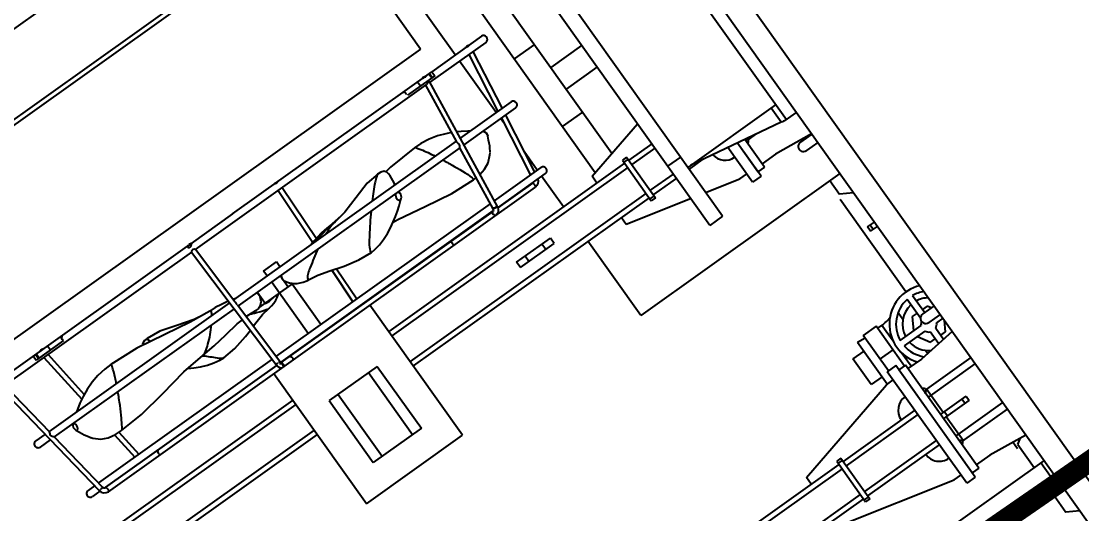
# Model space of a CAD drawing. Header units: feet. Extents: x 2321988 to 2329858, y 6722724 to 6730499.
# Drawn here: x 2326083.204 to 2326087.397, y 6726895.189 to 6726897.134 of the extents above; entities that cross this region are included whole.
import ezdxf

# ---------------------------------------------------------------- set-up
doc = ezdxf.new("R2010")
doc.units = ezdxf.units.FT
doc.header["$MEASUREMENT"] = 0
doc.header["$PDSIZE"] = 5
doc.layers.add('BESS Dimensions', color=3, linetype='Continuous')
doc.layers.add('C-BESS-EQUIPMENT', color=255, linetype='Continuous')
doc.styles.add('TG_DIMS', font='arial.ttf')
doc.dimstyles.new('TG-PROPOSED-ANNO', dxfattribs={"dimtxt": 0.1, "dimasz": 0.1, "dimexe": 0.05, "dimexo": 0.05, "dimgap": 0.02, "dimtad": 0, "dimtih": 1, "dimtoh": 1, "dimdsep": 46, "dimtxsty": 'TG_DIMS', "dimcen": 0, "dimclrd": 256, "dimclre": 256, "dimclrt": 256, "dimaunit": 1, "dimadec": 6, "dimazin": 2, "dimtfac": 1, "dimtofl": 0, "dimtmove": 1, "dimatfit": 3, "dimfxl": 1, "dimtolj": 1, "dimtzin": 0, "dimarcsym": 0})

# ---------------------------------------------------------------- blocks, each defined once
blk = doc.blocks.new('Midpoint Site Plan$0$A$Cc1a3344c')
at = {"linetype": 'Continuous'}
for p, q in [((2359.7, -1210.2), (-1958.5, -1210.2)), ((2367.9, -1240), (-1958.5, -1240)), ((-1625, -1256.5), (-1625, -1240)), ((-1593.5, -1240), (-1598.9, -1289.5)), ((-1593.3, -1240), (-1593.3, -1256.6)), ((-1580.7, -1240), (-1580.7, -1256.6)), ((-1535, -1240), (-1535, -1534.5)), ((-1506.6, -1240), (-1515, -1254.5)), ((-1463.2, -1250.1), (-1463.2, -1240)), ((-1456.8, -1246.2), (-1463.2, -1246.2)), ((-1456.8, -1250.1), (-1463.2, -1250.1)), ((-1456.8, -1250.1), (-1456.8, -1240)), ((-1339.3, -1244.1), (-1344, -1246.8)), ((-1344, -1246.8), (-1344, -1253.8)), ((-1339.3, -1240), (-1339.3, -1256.6)), ((-1326.7, -1240), (-1326.7, -1256.6)), ((-1321, -1240), (-1321, -1249.2)), ((-1306, -1246.8), (-1317.7, -1240)), ((-1306, -1253.8), (-1306, -1246.8)), ((-1301.5, -1240), (-1296.1, -1289.5)), ((-1263.1, -1240), (-1263.1, -1305.5)), ((-1253.6, -1309.5), (-1253.6, -1240)), ((-1196.4, -1309.5), (-1196.4, -1240)), ((-1186.9, -1306.5), (-1186.9, -1240)), ((-1148.5, -1240), (-1153.9, -1289.5)), ((-1145, -1254.5), (-1149.3, -1247.2)), ((-1110.9, -1240), (-1110.9, -1464.5)), ((-1110.9, -1244.5), (-1079.1, -1244.5)), ((-1079.1, -1240), (-1079.1, -1464.5)), ((-1036.6, -1240), (-1045, -1254.5)), ((-1625, -1254.9), (-1958.5, -1254.9)), ((-1647.2, -1254.9), (-1647.2, -1384.9)), ((-1626.2, -1261.7), (-1647.2, -1380.5)), ((-1626.2, -1261.7), (-1647.2, -1261.7)), ((-1535, -1254.5), (-1515, -1254.5)), ((-1372.6, -1257.8), (-1509.2, -1257.8)), ((-1364.4, -1253.8), (-1339.3, -1253.8)), ((-1336.5, -1261.8), (-1364.4, -1261.8)), ((-1344, -1261.8), (-1344, -1268.8)), ((-1316.4, -1253.8), (-1300, -1253.8)), ((-1299.1, -1261.8), (-1316.4, -1261.8)), ((-1306, -1268.8), (-1306, -1261.8)), ((-1140.8, -1257.8), (-1150.4, -1257.8)), ((-1145, -1254.5), (-1110.9, -1254.5)), ((-1079.1, -1254.5), (-1045, -1254.5)), ((-1344, -1268.8), (-1329, -1277.5)), ((-1329, -1297.2), (-1329, -1266.4)), ((-1321, -1266.4), (-1321, -1297.2)), ((-1321, -1277.5), (-1306, -1268.8)), ((-1228.2, -1309.5), (-1228.2, -1271.5)), ((-1228.2, -1271.5), (-1221.8, -1271.5)), ((-1228.2, -1277.5), (-1221.8, -1277.5)), ((-1221.8, -1309.5), (-1221.8, -1271.5)), ((-1598.9, -1289.5), (-1598.9, -1309.5)), ((-1358, -1279.6), (-1348.1, -1279.6)), ((-1297.2, -1279.6), (-1301.9, -1279.6)), ((-1296.1, -1289.5), (-1296.1, -1309.5)), ((-1153.9, -1289.5), (-1153.9, -1309.5)), ((-1631.9, -1306.5), (-1631.9, -1293.9)), ((-1594, -1309.5), (-1634.7, -1309.5)), ((-1634.4, -1308), (-1631.9, -1305.5)), ((-1631.9, -1305.5), (-1633.9, -1305.5)), ((-1594, -1309.5), (-1594, -1319.1)), ((-1359.9, -1311), (-1359.9, -1330)), ((-1301, -1311), (-1359.9, -1311)), ((-1356.8, -1304.6), (-1356.8, -1311)), ((-1356.8, -1304.6), (-1333.5, -1304.6)), ((-1325, -1311), (-1325, -1330)), ((-1296.1, -1304.6), (-1316.5, -1304.6)), ((-1301, -1309.5), (-1301, -1319.1)), ((-1149, -1309.5), (-1301, -1309.5)), ((-1259.1, -1309.5), (-1263.1, -1305.5)), ((-1263.1, -1306.5), (-1263.1, -1305.5)), ((-1228.2, -1305.5), (-1263.1, -1305.5)), ((-1228.2, -1303.5), (-1221.8, -1303.5)), ((-1186.9, -1305.5), (-1221.8, -1305.5)), ((-1190.9, -1309.5), (-1186.9, -1305.5)), ((-1149, -1309.5), (-1149, -1319.1)), ((-1594, -1319.1), (-1636.3, -1319.1)), ((-1587.5, -1319.1), (-1636.3, -1319.1)), ((-1587.5, -1319.1), (-1587.5, -1331.8)), ((-1307.5, -1319.1), (-1307.5, -1331.8)), ((-1142.5, -1319.1), (-1307.5, -1319.1)), ((-1149, -1319.1), (-1301, -1319.1)), ((-1142.5, -1319.1), (-1142.5, -1331.8)), ((-1587.5, -1331.8), (-1638.6, -1331.8)), ((-1599.6, -1341.8), (-1599.6, -1331.8)), ((-1307.5, -1330), (-1359.9, -1330)), ((-1355.8, -1330), (-1357.1, -1340.6)), ((-1295.4, -1340.6), (-1357.1, -1340.6)), ((-1344, -1340.6), (-1344, -1356.5)), ((-1142.5, -1331.8), (-1307.5, -1331.8)), ((-1306, -1340.6), (-1306, -1356.5)), ((-1295.4, -1341.8), (-1295.4, -1331.8)), ((-1250.4, -1331.8), (-1250.4, -1437.7)), ((-1244, -1331.8), (-1244, -1437.7)), ((-1206, -1331.8), (-1206, -1437.7)), ((-1199.6, -1331.8), (-1199.6, -1437.7)), ((-1154.6, -1341.8), (-1154.6, -1331.8)), ((-1610.1, -1384.9), (-1599.6, -1341.8)), ((-1260.4, -1484.9), (-1295.4, -1341.8)), ((-1189.6, -1484.9), (-1154.6, -1341.8)), ((-1644.6, -1365.8), (-1644.6, -1384.9)), ((-1306, -1356.5), (-1344, -1356.5)), ((-1575, -1384.9), (-1958.5, -1384.9)), ((-1662.5, -1384.9), (-1662.5, -1403.9)), ((-1575, -1384.9), (-1575, -1403.9)), ((-1575, -1403.9), (-1958.5, -1403.9)), ((-1840.9, -1403.9), (-1840.9, -1449.5)), ((-1809.1, -1403.9), (-1809.1, -1449.5)), ((-1705.4, -1484.9), (-1725.2, -1403.9)), ((-1695.4, -1403.9), (-1695.4, -1437.7)), ((-1689, -1403.9), (-1689, -1437.7)), ((-1651, -1403.9), (-1651, -1437.7)), ((-1644.6, -1403.9), (-1644.6, -1437.7)), ((-1634.6, -1484.9), (-1614.8, -1403.9)), ((-1700, -1437.7), (-1700, -1444)), ((-1700, -1437.7), (-1640, -1437.7)), ((-1697, -1437.7), (-1697, -1444)), ((-1643, -1437.7), (-1643, -1444)), ((-1640, -1437.7), (-1640, -1444)), ((-1255, -1437.7), (-1195, -1437.7)), ((-1255, -1437.7), (-1255, -1444)), ((-1252, -1437.7), (-1252, -1444)), ((-1198, -1437.7), (-1198, -1444)), ((-1195, -1437.7), (-1195, -1444)), ((-1958.5, -1449.5), (-1714.1, -1449.5)), ((-1875, -1449.5), (-1875, -1479.5)), ((-1775, -1449.5), (-1775, -1479.5)), ((-1700, -1444), (-1640, -1444)), ((-1695.4, -1444), (-1695.4, -1793)), ((-1689, -1444), (-1689, -1793)), ((-1651, -1444), (-1651, -1793)), ((-1644.6, -1444), (-1644.6, -1793)), ((-1255, -1444), (-1195, -1444)), ((-1250.4, -1444), (-1250.4, -1793)), ((-1244, -1444), (-1244, -1793)), ((-1206, -1444), (-1206, -1793)), ((-1199.6, -1444), (-1199.6, -1793)), ((-1706.7, -1479.5), (-1975, -1479.5)), ((-1695.4, -1484.9), (-1705.4, -1484.9)), ((-1644.6, -1484.9), (-1634.6, -1484.9)), ((-1250.4, -1484.9), (-1260.4, -1484.9)), ((-1920, -1495.7), (-1920, -1569.2)), ((-1911, -1495.7), (-1911, -1578.6)), ((-2254.4, -1518.4), (-2254.4, -2924.7)), ((-2165.5, -1518.4), (-2165.5, -2924.7)), ((-1920.5, -1519.1), (-1920.4, -1519.3)), ((-1920.4, -1519.3), (-1920.1, -1519.4)), ((-1911, -1514.7), (-1834.9, -1526)), ((-1834.9, -1512.4), (-1834.9, -1587.9)), ((-1825.9, -1512.4), (-1825.9, -1589)), ((-1911, -1520.7), (-1834.9, -1532)), ((-1825.9, -1527.3), (-1749.8, -1538.6)), ((-1825.9, -1533.4), (-1749.8, -1544.7)), ((-1749.8, -1529), (-1749.8, -1598.2)), ((-1740.8, -1529), (-1740.8, -1599.8)), ((-1920, -1534.5), (-2115, -1534.5)), ((-1834.9, -1534.5), (-1911, -1534.5)), ((-1818, -1534.5), (-1825.9, -1534.5)), ((-1749.8, -1534.5), (-1777.2, -1534.5)), ((-1695.4, -1534.5), (-1740.8, -1534.5)), ((-1535, -1534.5), (-1644.6, -1534.5)), ((-1740.3, -1548.3), (-1740.3, -1599.6)), ((-1734.3, -2179.8), (-1734.3, -1548.3)), ((-2160, -1570.8), (-2160, -3000.9)), ((-1950, -1564.5), (-2143.9, -1564.5)), ((-1950, -1564.5), (-1950, -2959.5)), ((-1920, -1864), (-1920, -1569.2)), ((-1920, -1569.2), (-1914, -1569.2)), ((-1914, -1569.2), (-1914, -1609.6)), ((-1825.8, -1560.6), (-1825.9, -1560.7)), ((-1813.1, -1561.3), (-1817.6, -1559.3)), ((-1674, -1619), (-1674, -1569)), ((-1666, -1569), (-1674, -1569)), ((-1666, -1619), (-1666, -1569)), ((-1920.5, -1582), (-1920.4, -1581.8)), ((-1920.4, -1583.6), (-1920.1, -1583.6)), ((-1920, -1572.7), (-1914, -1572.7)), ((-1920, -1573.4), (-1914, -1573.4)), ((-1912, -1578.6), (-1742, -1599.1)), ((-1911, -1925.1), (-1911, -1583.8)), ((-1666, -1581.5), (-1674, -1581.5)), ((-1920, -1590.4), (-1914, -1590.4)), ((-1911.1, -1584.7), (-1834.1, -1594)), ((-1834.9, -1594), (-1834.9, -1923)), ((-1826, -1595), (-1742.7, -1605.1)), ((-1825.9, -1595), (-1825.9, -1922.7)), ((-1785, -1603.8), (-1785.2, -1599.9)), ((-1749.8, -1604.2), (-1749.8, -1920.6)), ((-1740.8, -1605.9), (-1740.8, -1920.3)), ((-1740.3, -1920.3), (-1740.3, -1606.7)), ((-1666, -1606.5), (-1674, -1606.5)), ((-1666, -1619), (-1674, -1619)), ((-1857.5, -1693.3), (-1857.5, -1693.3)), ((-1815.4, -1689.9), (-1817.2, -1687.7)), ((-1811.4, -1695.1), (-1815.4, -1689.9)), ((-1842.1, -1758.9), (-1840.6, -1773.8)), ((-1786.5, -1772.4), (-1785, -1754.8)), ((-1840.6, -1768.9), (-1840.6, -1768.9)), ((-1840.6, -1773.8), (-1840.6, -1773.8)), ((-1740.8, -1774), (-1740.3, -1774)), ((-1911.1, -1797), (-1837.1, -1799.1)), ((-1793.5, -1800.3), (-1749.8, -1801.5)), ((-1542.1, -1793), (-1734.3, -1793)), ((-1542.1, -1935), (-1542.1, -1793)), ((-1911, -1803), (-1835.7, -1805.1)), ((-1795.3, -1806.2), (-1749.8, -1807.5)), ((-1802.4, -1838.1), (-1801.9, -1833.9)), ((-1669.2, -1828.5), (-1577.8, -1828.5)), ((-1669.2, -1828.5), (-1669.2, -1899.6)), ((-1577.8, -1828.5), (-1577.8, -1899.6)), ((-1809.3, -1903.8), (-1809.3, -1852.7)), ((-1669.2, -1841.5), (-1577.8, -1841.5)), ((-1920, -1864), (-1920, -1925.3)), ((-1842.1, -1873.5), (-1842.1, -1854.5)), ((-1834.9, -1854.5), (-1842.1, -1854.5)), ((-1809.3, -1860.7), (-1825.9, -1860.7)), ((-1749.8, -1854.5), (-1809.3, -1854.5)), ((-1834.9, -1873.5), (-1842.1, -1873.5)), ((-1809.3, -1873.2), (-1825.9, -1873.2)), ((-1749.8, -1873.5), (-1809.3, -1873.5)), ((-1669.2, -1886.6), (-1577.8, -1886.6)), ((-1809.3, -1894.8), (-1825.9, -1894.8)), ((-1669.2, -1899.6), (-1577.8, -1899.6)), ((-1809.6, -1920.8), (-1808.9, -1908.9)), ((-1809.3, -1919.8), (-1809.3, -1915.3)), ((-1920.1, -1925.3), (-1919.8, -1925.3)), ((-1911.1, -1931), (-1742.2, -1926.4)), ((-1911, -1925), (-1832.4, -1922.9)), ((-1834.9, -1919.9), (-1835.7, -1923)), ((-1834.9, -1929), (-1834.9, -2196)), ((-1827.2, -1922.7), (-1742.4, -1920.4)), ((-1825.9, -1928.7), (-1825.9, -2194.7)), ((-1809.5, -1922.3), (-1809.6, -1920.8)), ((-1809.3, -1919.8), (-1809.5, -1919.8)), ((-1749.8, -1926.6), (-1749.8, -2183.4)), ((-1740.8, -1926.3), (-1740.8, -2179.8)), ((-1740.3, -2179.8), (-1740.3, -1926.3)), ((-1920, -1931.3), (-1920, -2209.3)), ((-1919.9, -1931.3), (-1919.4, -1931.3)), ((-1911, -1930.9), (-1911, -2209.1)), ((-1542.1, -1935), (-1734.3, -1935)), ((-1695.4, -1935), (-1695.4, -2553)), ((-1689, -1935), (-1689, -2553)), ((-1651, -1935), (-1651, -2553)), ((-1644.6, -1935), (-1644.6, -2553)), ((-1840.1, -1946.4), (-1840.6, -1954.3)), ((-1840.6, -1954.3), (-1840.6, -1954.3)), ((-1740.8, -1954), (-1740.3, -1954)), ((-1801.9, -1991.9), (-1801.9, -1991.9)), ((-1857.5, -2034.8), (-1857.5, -2034.8)), ((-1855.1, -2043.3), (-1853.9, -2044)), ((-1855.1, -2051.7), (-1857.5, -2088.8)), ((-1914, -2118.5), (-1914, -2158.9)), ((-1785.7, -2134.2), (-1749.8, -2129.9)), ((-1785.2, -2128.1), (-1749.8, -2123.9)), ((-1920.5, -2146), (-1920.4, -2146.3)), ((-1920.4, -2144.5), (-1920, -2144.5)), ((-1920, -2137.7), (-1914, -2137.7)), ((-1911, -2143.4), (-1846.6, -2135.6)), ((-1911, -2149.4), (-1843.7, -2141.3)), ((-1920, -2154.7), (-1914, -2154.7)), ((-1920, -2155.4), (-1914, -2155.4)), ((-1920, -2158.9), (-1914, -2158.9)), ((-1825.9, -2167.4), (-1825.8, -2167.5)), ((-1817.6, -2168.8), (-1816.7, -2168.2)), ((-1825.9, -2194.7), (-1742.8, -2182.4)), ((-1912.5, -2213.7), (-1741.9, -2188.3)), ((-1911, -2207.4), (-1834.4, -2196)), ((-1749.8, -2189.5), (-1749.8, -2199)), ((-1741.8, -2188.1), (-1741.9, -2188.3)), ((-1740.8, -2187.9), (-1740.8, -2199)), ((-1834.9, -2202.1), (-1834.9, -2215.7)), ((-1825.9, -2200.8), (-1825.9, -2215.7))]:
    blk.add_line(p, q, dxfattribs=at)
for points in [[(-1740.8, -1546.9), (-1740.5, -1547.3), (-1740.3, -1548.3)], [(-1800.2, -1568.3), (-1801.5, -1567.4), (-1804.2, -1565.7), (-1806.9, -1564.2), (-1809.8, -1562.8), (-1813.1, -1561.3)], [(-1785.7, -1593.8), (-1787.4, -1585.5), (-1791.3, -1577.3), (-1797.7, -1570.3), (-1799.8, -1568.6)], [(-1834.9, -1572.7), (-1836.7, -1575.4), (-1841.1, -1582.2), (-1843.7, -1586.8)], [(-1846.6, -1592.5), (-1849.5, -1598.8), (-1853, -1608.5), (-1855.6, -1619.1), (-1857.1, -1630.1), (-1857.5, -1639.3)], [(-1799.6, -1712.1), (-1799, -1705.8), (-1792.5, -1670), (-1786.8, -1634.6), (-1785, -1603.8)], [(-1742.7, -1605.1), (-1741.6, -1605.4), (-1740.8, -1605.8)], [(-1740.8, -1605.8), (-1740.3, -1606.3), (-1740.3, -1606.7)], [(-1857.5, -1639.3), (-1855.1, -1676.4), (-1853.9, -1684.1)], [(-1855.1, -1684.8), (-1855.8, -1685.6), (-1857.2, -1689.2), (-1857.5, -1693.3)], [(-1834.9, -1684.4), (-1837.3, -1684), (-1840.6, -1683.5), (-1843.9, -1683.1), (-1847.2, -1682.9), (-1850.2, -1682.9), (-1852.9, -1683.5), (-1855.1, -1684.8)], [(-1822.6, -1685.4), (-1824, -1685.5), (-1825.9, -1685.4)], [(-1857.5, -1693.3), (-1855.7, -1710.5), (-1849.5, -1731.3), (-1843, -1752.6), (-1840.6, -1768.9)], [(-1785, -1754.8), (-1785.4, -1749.3), (-1786.8, -1741.7), (-1789.2, -1733.7), (-1792.3, -1725.9), (-1795.9, -1718.6), (-1799.7, -1712), (-1803.6, -1705.9), (-1807.5, -1700.3), (-1811.4, -1695.1)], [(-1840.6, -1768.9), (-1839.6, -1778.7), (-1836.9, -1793.1), (-1834.9, -1805.2)], [(-1840.6, -1773.8), (-1840.1, -1781.6), (-1839, -1789.9), (-1837.6, -1797.1), (-1836.2, -1803.3), (-1834.9, -1808.1)], [(-1801.9, -1833.9), (-1800.2, -1823.2), (-1796, -1808.4), (-1790.8, -1791.1), (-1786.5, -1772.4)], [(-1817.2, -1859.5), (-1816.4, -1859), (-1814.7, -1857.9), (-1812.7, -1856.3), (-1810.7, -1854.4), (-1808.7, -1852.1), (-1806.7, -1849.3), (-1805, -1846.1), (-1803.5, -1842.4), (-1802.4, -1838.1)], [(-1801.9, -1894.1), (-1802.4, -1890), (-1803.5, -1885.7), (-1805, -1882), (-1806.7, -1878.8), (-1808.7, -1876), (-1809.3, -1875.4)], [(-1795.3, -1921.9), (-1796, -1919.7), (-1800.2, -1904.9), (-1801.9, -1894.1)], [(-1837.1, -1929), (-1837.6, -1931), (-1839, -1938.2), (-1840.1, -1946.4)], [(-1801.9, -1991.9), (-1803.4, -1974.1), (-1806.2, -1955.2), (-1808.8, -1936.4), (-1809.2, -1928.3)], [(-1785, -1973.3), (-1786.5, -1955.7), (-1790.8, -1937), (-1793.5, -1927.8)], [(-1840.6, -1954.3), (-1843.2, -1981.2), (-1849.1, -2014.6), (-1855.1, -2051.7)], [(-1842.1, -1969.2), (-1843, -1975.4), (-1849.5, -1996.8), (-1855.7, -2017.5), (-1857.5, -2034.8)], [(-1799.6, -2015.9), (-1795.9, -2009.5), (-1792.3, -2002.2), (-1789.2, -1994.4), (-1786.8, -1986.4), (-1785.4, -1978.8), (-1785, -1973.3)], [(-1785, -2124.3), (-1786.8, -2093.5), (-1792.5, -2058.1), (-1799, -2022.3), (-1801.9, -1991.9)], [(-1857.5, -2034.8), (-1857.2, -2038.9), (-1855.8, -2042.5), (-1855.1, -2043.3)], [(-1857.5, -2088.8), (-1857.1, -2098), (-1855.6, -2109), (-1853, -2119.5), (-1849.5, -2129.3), (-1845.4, -2138.1), (-1841.1, -2145.9), (-1836.7, -2152.7), (-1834.9, -2155.3)], [(-1799.8, -2159.5), (-1797.7, -2157.8), (-1791.3, -2150.8), (-1787.4, -2142.6), (-1785.4, -2133.1), (-1785, -2124.3)], [(-1817.6, -2168.8), (-1813.1, -2166.8), (-1809.8, -2165.3), (-1806.9, -2163.9), (-1804.2, -2162.3), (-1801.5, -2160.6), (-1800.2, -2159.7)], [(-1742.8, -2182.4), (-1741.8, -2182.1), (-1741, -2181.5)], [(-1741, -2181.5), (-1740.5, -2180.7), (-1740.3, -2179.8)]]:
    blk.add_lwpolyline(points, dxfattribs=at)
for centre, radius, start, end in [((-1325, -1257.8), 47.6, 158.0228, 307.4861), ((-1325, -1257.8), 39.6, 153.2903, 174.2063), ((-1325, -1257.8), 31.8, 145.7999, 172.7403), ((-1325, -1257.8), 9.5, 24.9011, 65.0989), ((-1587, -1256.6), 6.35, 180, 0), ((-1325, -1257.8), 39.6, 185.7937, 264.2063), ((-1325, -1257.8), 31.8, 187.2597, 262.732), ((-1333, -1256.6), 6.35, 180, 0), ((-1325, -1257.8), 9.5, 212.6892, 245.0989), ((-1325, -1257.8), 9.5, 294.9011, 335.0989), ((-1325, -1257.8), 31.8, 277.268, 329.0844), ((-1325, -1257.8), 39.6, 275.7937, 315.9347), ((-1407.5, -1304.6), 50.8, 0, 15.5026), ((-1631.9, -1309.5), 3, 0, 90), ((-1263.1, -1309.5), 3, 90, 180), ((-1186.9, -1309.5), 3, 0, 90), ((-1644.6, -1331.8), 20, 277.311, 0), ((-1250.4, -1331.8), 20, 180, 270), ((-1199.6, -1331.8), 20, 270, 0), ((-1915.5, -1495.7), 4.5, 0, 180), ((-1830.4, -1512.4), 4.5, 0, 180), ((-1745.2, -1529), 4.5, 0, 180), ((-1859, -1588.1), 61.7, 172.5871, 173.9478), ((-1743.3, -1610), 11, 81.6614, 83.0997), ((-1743.2, -1609.8), 10.8, 76.5048, 81.6753), ((-1856.4, -1693.3), 1.06, 179.9993, 181.6097), ((-1845.5, -1889), 36.8, 350.9202, 9.4861), ((-1821.3, -1907.3), 12.5, 90, 111.8416), ((-1979.9, -1837), 188.1, 335.1322, 336.6087), ((-1954.2, -1848.2), 160.1, 336.6277, 337.3306), ((-1734.5, -1926.1), 7.17, 124.5594, 126.9212), ((-1838.6, -1954.4), 2.07, 175.8494, 178.0957), ((-2033.1, -1750.9), 334.6, 313.7264, 313.9487), ((-1856.5, -2034.8), 0.977, 180.2717, 181.9231), ((-1743.2, -2118.6), 10.4, 283.5059, 286.3617), ((-1859, -2140), 61.7, 186.0522, 187.4129), ((-1854.6, -2140.6), 65.8, 184.5504, 184.7088), ((-1745.2, -2199), 4.5, 180, 0), ((-1830.4, -2215.7), 4.5, 180, 0)]:
    blk.add_arc(centre, radius, start, end, dxfattribs=at)
blk.add_ellipse((-1626.2, -1305.7), major_axis=(2.3, 50.8), ratio=0.076348, start_param=0.255727, end_param=0.526991, dxfattribs=at)
for points, knots in [([(-1920.5, -1519.4), (-1920.1, -1517.6), (-1918.6, -1509.3), (-1920.7, -1517.8), (-1920.2, -1516.9)], [0, 0, 0, 0, 0.646688, 1, 1, 1, 1]), ([(-1920.5, -1519.4), (-1920.1, -1517.5), (-1918.9, -1510.7), (-1920.2, -1515.8), (-1920.2, -1516.9)], [0, 0, 0, 0, 0.642488, 1, 1, 1, 1]), ([(-1920, -1515.4), (-1920.1, -1515.7), (-1920.1, -1516.2), (-1920.2, -1516.7), (-1920.2, -1516.9)], [0, 0, 0, 0, 0.607668, 1, 1, 1, 1]), ([(-1920.2, -1516.9), (-1920.2, -1516.9), (-1920.2, -1516.9), (-1920.2, -1516.9), (-1920.2, -1516.9)], [0, 0, 0, 0, 0.448857, 1, 1, 1, 1]), ([(-1734.3, -1548.3), (-1734.3, -1547.3), (-1736.3, -1547.7), (-1739, -1546.8), (-1738.4, -1547.8), (-1738.2, -1547.9)], [0, 0, 0, 0, 0.577911, 0.858667, 1, 1, 1, 1]), ([(-1920.5, -1582), (-1920.2, -1580.7), (-1919.3, -1576.2), (-1919.8, -1581), (-1919.7, -1582.2), (-1920.4, -1584), (-1920.2, -1582.6), (-1920.2, -1582.1)], [0, 0, 0, 0, 0.369624, 0.562855, 0.843103, 0.869005, 1, 1, 1, 1]), ([(-1920.5, -1582.9), (-1920.5, -1582.7), (-1920.4, -1582.3), (-1920.4, -1581.8), (-1920.4, -1581.6)], [0, 0, 0, 0, 0.411635, 1, 1, 1, 1]), ([(-1920.4, -1581.8), (-1920.2, -1580.6), (-1919.5, -1576.8), (-1919.6, -1580.4), (-1920.2, -1584.7), (-1920.2, -1583.4)], [0, 0, 0, 0, 0.414866, 0.570644, 1, 1, 1, 1]), ([(-1920.2, -1580.1), (-1920.2, -1579.9), (-1920.1, -1579.4), (-1920, -1578.9), (-1920, -1578.7)], [0, 0, 0, 0, 0.525046, 1, 1, 1, 1]), ([(-1920, -1582.5), (-1920, -1582.8), (-1919.7, -1583.5), (-1920.2, -1583.4), (-1920.2, -1583.4)], [0, 0, 0, 0, 0.926838, 1, 1, 1, 1]), ([(-1912.1, -1578.6), (-1912.3, -1578.6), (-1912.7, -1578.6), (-1912.8, -1579), (-1912.8, -1579.2)], [0, 0, 0, 0, 0.490968, 1, 1, 1, 1]), ([(-1912.8, -1579.2), (-1912.8, -1579.5), (-1912.5, -1580.2), (-1912.2, -1580.8), (-1912, -1581.2)], [0, 0, 0, 0, 0.426039, 1, 1, 1, 1]), ([(-1912, -1581.2), (-1911.8, -1581.7), (-1911.4, -1582.5), (-1911, -1583.4), (-1911, -1583.8)], [0, 0, 0, 0, 0.563404, 1, 1, 1, 1]), ([(-1833.9, -1593.8), (-1832.5, -1593.6), (-1829.8, -1592.4), (-1827.6, -1594.4), (-1826.4, -1594.8)], [0, 0, 0, 0, 0.51342, 1, 1, 1, 1]), ([(-1920, -1612.6), (-1920, -1611.6), (-1919, -1609.4), (-1916.3, -1609.6), (-1915.6, -1610.3)], [0, 0, 0, 0, 0.495024, 1, 1, 1, 1]), ([(-1825.9, -1620.3), (-1822, -1618.4), (-1809.4, -1612.4), (-1796.9, -1606.1), (-1787.6, -1603.8)], [0, 0, 0, 0, 0.316289, 1, 1, 1, 1]), ([(-1787.6, -1603.8), (-1787.1, -1603.6), (-1786.3, -1603.5), (-1785.4, -1603.4), (-1785.2, -1603.5)], [0, 0, 0, 0, 0.649122, 1, 1, 1, 1]), ([(-1785.2, -1603.5), (-1785.1, -1603.5), (-1785, -1603.6), (-1785, -1603.7), (-1785, -1603.8)], [0, 0, 0, 0, 0.518518, 1, 1, 1, 1]), ([(-1741.9, -1600.9), (-1742.1, -1602.1), (-1743, -1606.4), (-1742.5, -1601.7), (-1742.6, -1600.5), (-1741.9, -1598.7), (-1742.1, -1600.2), (-1742.2, -1600.6)], [0, 0, 0, 0, 0.356807, 0.558273, 0.841392, 0.866526, 1, 1, 1, 1]), ([(-1742.7, -1603.3), (-1742.5, -1602.1), (-1741.8, -1597.9), (-1741.9, -1600.7), (-1741.9, -1601.2)], [0, 0, 0, 0, 0.715063, 1, 1, 1, 1]), ([(-1741.8, -1599.8), (-1741.8, -1600), (-1741.9, -1600.5), (-1741.9, -1600.9), (-1741.9, -1601.2)], [0, 0, 0, 0, 0.411635, 1, 1, 1, 1]), ([(-1734.3, -1606.7), (-1734.3, -1607.8), (-1736.2, -1608.2), (-1739, -1609.1), (-1738.5, -1607.7), (-1738.2, -1607.4)], [0, 0, 0, 0, 0.555715, 0.795293, 1, 1, 1, 1]), ([(-1857.5, -1639.3), (-1857.5, -1638.5), (-1854.7, -1636.8), (-1848.1, -1631.8), (-1840.4, -1627.9), (-1834.9, -1625)], [0, 0, 0, 0, 0.089076, 0.297247, 1, 1, 1, 1]), ([(-1734.3, -1669.5), (-1734.3, -1668.4), (-1737.3, -1669.8), (-1740.3, -1668.5), (-1740.3, -1669.5)], [0, 0, 0, 0, 0.53818, 1, 1, 1, 1]), ([(-1822.6, -1685.4), (-1823.3, -1685.5), (-1824.5, -1685.8), (-1825.5, -1686.7), (-1825.8, -1687.2)], [0, 0, 0, 0, 0.537689, 1, 1, 1, 1]), ([(-1857.5, -1693.3), (-1857.5, -1694.5), (-1855, -1697.5), (-1848.1, -1706), (-1840.5, -1712.9), (-1834.9, -1718.1)], [0, 0, 0, 0, 0.104819, 0.31826, 1, 1, 1, 1]), ([(-1816.7, -1690.9), (-1816.5, -1690.4), (-1816.3, -1689.2), (-1816.8, -1688.1), (-1817.2, -1687.7)], [0, 0, 0, 0, 0.473844, 1, 1, 1, 1]), ([(-1825.9, -1726.2), (-1818.4, -1732.6), (-1806, -1742.5), (-1793.2, -1752.5), (-1787.6, -1754.9)], [0, 0, 0, 0, 0.618115, 1, 1, 1, 1]), ([(-1787.6, -1754.9), (-1787.1, -1755.1), (-1786.4, -1755.4), (-1785.4, -1755.5), (-1785.2, -1755.3)], [0, 0, 0, 0, 0.655342, 1, 1, 1, 1]), ([(-1785.2, -1755.3), (-1785.1, -1755.2), (-1785.1, -1755.1), (-1785, -1755), (-1785, -1755)], [0, 0, 0, 0, 0.481431, 1, 1, 1, 1]), ([(-1785, -1755), (-1785, -1755), (-1785, -1754.9), (-1785, -1754.9), (-1785, -1754.8)], [0, 0, 0, 0, 0.483919, 1, 1, 1, 1]), ([(-1840.6, -1768.9), (-1840.6, -1769.1), (-1840.6, -1769.4), (-1840.5, -1769.7), (-1840.5, -1769.9)], [0, 0, 0, 0, 0.47977, 1, 1, 1, 1]), ([(-1840.6, -1773.8), (-1840.6, -1773.5), (-1840.6, -1773), (-1840.4, -1772.4), (-1840.3, -1772.1)], [0, 0, 0, 0, 0.438402, 1, 1, 1, 1]), ([(-1840.5, -1769.9), (-1840.4, -1770.9), (-1839.1, -1776.6), (-1836.8, -1782.1), (-1834.9, -1786.5)], [0, 0, 0, 0, 0.175994, 1, 1, 1, 1]), ([(-1920.5, -1801.4), (-1919.3, -1801), (-1919.2, -1798.9), (-1920.4, -1796), (-1920.2, -1798.2), (-1920.2, -1798.8)], [0, 0, 0, 0, 0.549884, 0.703753, 1, 1, 1, 1]), ([(-1920.5, -1801.4), (-1919.7, -1801.1), (-1919.5, -1799.1), (-1919.5, -1797.5), (-1920, -1796.9)], [0, 0, 0, 0, 0.515776, 1, 1, 1, 1]), ([(-1920.5, -1800.3), (-1920.5, -1800.7), (-1920.4, -1801.3), (-1920.3, -1802), (-1920.2, -1802.2)], [0, 0, 0, 0, 0.54169, 1, 1, 1, 1]), ([(-1920.2, -1802.2), (-1920.2, -1802.3), (-1920.2, -1802.3), (-1920.2, -1802.4), (-1920.1, -1802.4)], [0, 0, 0, 0, 0.515068, 1, 1, 1, 1]), ([(-1920.1, -1802.4), (-1920.1, -1802.4), (-1920.1, -1802.5), (-1920.1, -1802.6), (-1920.1, -1802.6)], [0, 0, 0, 0, 0.533139, 1, 1, 1, 1]), ([(-1825.9, -1804.7), (-1822, -1811.9), (-1815.2, -1821.9), (-1808, -1833.6), (-1803.9, -1835.4)], [0, 0, 0, 0, 0.642262, 1, 1, 1, 1]), ([(-1803.9, -1835.4), (-1803.7, -1835.5), (-1803.3, -1835.7), (-1802.8, -1835.6), (-1802.7, -1835.6)], [0, 0, 0, 0, 0.56499, 1, 1, 1, 1]), ([(-1802.7, -1835.6), (-1802.4, -1835.5), (-1802, -1834.9), (-1801.9, -1834.3), (-1801.9, -1833.9)], [0, 0, 0, 0, 0.408501, 1, 1, 1, 1]), ([(-1821.3, -1860.7), (-1820.6, -1860.7), (-1819.1, -1860.5), (-1817.8, -1859.9), (-1817.2, -1859.5)], [0, 0, 0, 0, 0.487518, 1, 1, 1, 1]), ([(-1801.9, -1894.1), (-1801.8, -1895), (-1802.6, -1900.5), (-1804.7, -1905.6), (-1806.5, -1909.9)], [0, 0, 0, 0, 0.153674, 1, 1, 1, 1]), ([(-1740.3, -1908.1), (-1740.3, -1906.9), (-1737.4, -1904.6), (-1734.3, -1906.8), (-1734.3, -1908.1)], [0, 0, 0, 0, 0.477203, 1, 1, 1, 1]), ([(-1920.5, -1927.8), (-1920.5, -1927.4), (-1920.4, -1926.7), (-1920.3, -1926), (-1920.1, -1925.7)], [0, 0, 0, 0, 0.554163, 1, 1, 1, 1]), ([(-1920.5, -1926.6), (-1919.7, -1926.9), (-1919.5, -1929), (-1919.5, -1930.6), (-1920, -1931.2)], [0, 0, 0, 0, 0.515776, 1, 1, 1, 1]), ([(-1920.5, -1926.6), (-1919.3, -1927.1), (-1919.2, -1929.1), (-1920.4, -1932.1), (-1920.2, -1929.9), (-1920.2, -1929.3)], [0, 0, 0, 0, 0.549884, 0.703753, 1, 1, 1, 1]), ([(-1920.1, -1925.5), (-1920.1, -1925.5), (-1920, -1925.4), (-1920, -1925.4), (-1920, -1925.4)], [0, 0, 0, 0, 0.544357, 1, 1, 1, 1]), ([(-1920.1, -1925.7), (-1920.1, -1925.7), (-1920.1, -1925.6), (-1920.1, -1925.5), (-1920.1, -1925.5)], [0, 0, 0, 0, 0.533139, 1, 1, 1, 1]), ([(-1920, -1925.4), (-1920, -1925.3), (-1919.6, -1925.4), (-1919.8, -1925.8), (-1919.8, -1926)], [0, 0, 0, 0, 0.207721, 1, 1, 1, 1]), ([(-1919.3, -1925.3), (-1919.4, -1925.3), (-1919.6, -1925.1), (-1919.8, -1925.2), (-1919.8, -1925.3)], [0, 0, 0, 0, 0.680911, 1, 1, 1, 1]), ([(-1919.8, -1926), (-1919.8, -1926.2), (-1919.8, -1926.6), (-1919.8, -1927.1), (-1919.8, -1927.3)], [0, 0, 0, 0, 0.424985, 1, 1, 1, 1]), ([(-1919.5, -1928.8), (-1919.5, -1929.2), (-1919.6, -1929.8), (-1919.7, -1930.5), (-1919.8, -1930.7)], [0, 0, 0, 0, 0.54169, 1, 1, 1, 1]), ([(-1917, -1928.7), (-1917, -1928), (-1917.8, -1926.7), (-1918.7, -1925.7), (-1919.3, -1925.3)], [0, 0, 0, 0, 0.51019, 1, 1, 1, 1]), ([(-1918.5, -1931.1), (-1918.1, -1931), (-1917.2, -1930.4), (-1917.1, -1929.3), (-1917.3, -1928.9)], [0, 0, 0, 0, 0.47221, 1, 1, 1, 1]), ([(-1911, -1925.1), (-1911, -1925.6), (-1912.4, -1926.4), (-1912.8, -1927.8), (-1912.8, -1928.6)], [0, 0, 0, 0, 0.375311, 1, 1, 1, 1]), ([(-1912.8, -1928.6), (-1912.8, -1929.2), (-1912.3, -1930.2), (-1911.5, -1931), (-1911.1, -1931)], [0, 0, 0, 0, 0.6037, 1, 1, 1, 1]), ([(-1827.4, -1923.1), (-1828.1, -1922.9), (-1829.7, -1922.9), (-1831.2, -1923), (-1832.1, -1923.2)], [0, 0, 0, 0, 0.452014, 1, 1, 1, 1]), ([(-1742.4, -1920.4), (-1742.2, -1920.4), (-1741.7, -1920.3), (-1741.2, -1920.1), (-1741, -1920)], [0, 0, 0, 0, 0.493582, 1, 1, 1, 1]), ([(-1742.4, -1920.6), (-1742.3, -1920.5), (-1741.3, -1920.8), (-1742.1, -1921.8), (-1742.2, -1922.5)], [0, 0, 0, 0, 0.126655, 1, 1, 1, 1]), ([(-1741.8, -1923.9), (-1741.8, -1924.4), (-1741.9, -1925.2), (-1742.1, -1925.9), (-1742.2, -1926.2)], [0, 0, 0, 0, 0.579335, 1, 1, 1, 1]), ([(-1742.2, -1926.4), (-1742, -1926.4), (-1741.5, -1926.4), (-1741, -1926.4), (-1740.7, -1926.4)], [0, 0, 0, 0, 0.512247, 1, 1, 1, 1]), ([(-1741, -1920), (-1740.9, -1920), (-1740.8, -1920), (-1740.6, -1919.9), (-1740.6, -1919.9)], [0, 0, 0, 0, 0.504818, 1, 1, 1, 1]), ([(-1740.6, -1919.9), (-1740.2, -1919.7), (-1739.7, -1919.1), (-1738.9, -1919.6), (-1738.9, -1919.8)], [0, 0, 0, 0, 0.641522, 1, 1, 1, 1]), ([(-1740.3, -1922.4), (-1740.3, -1922), (-1739.8, -1921.2), (-1739.1, -1920.6), (-1738.8, -1920.3)], [0, 0, 0, 0, 0.436344, 1, 1, 1, 1]), ([(-1738.5, -1920.2), (-1737.8, -1919.7), (-1735.7, -1918.2), (-1735.9, -1920.7), (-1736.3, -1921.3)], [0, 0, 0, 0, 0.555633, 1, 1, 1, 1]), ([(-1919.9, -1931.1), (-1919.9, -1931.1), (-1920, -1931.2), (-1920, -1931.2), (-1920, -1931.2)], [0, 0, 0, 0, 0.544357, 1, 1, 1, 1]), ([(-1919.8, -1930.7), (-1919.8, -1930.8), (-1919.9, -1930.9), (-1919.9, -1931), (-1919.9, -1931.1)], [0, 0, 0, 0, 0.547631, 1, 1, 1, 1]), ([(-1919.1, -1931.1), (-1919, -1931.1), (-1918.8, -1931.1), (-1918.6, -1931.1), (-1918.5, -1931.1)], [0, 0, 0, 0, 0.486368, 1, 1, 1, 1]), ([(-1839.8, -1953.2), (-1840.1, -1953.3), (-1840.5, -1953.5), (-1840.6, -1954), (-1840.6, -1954.2)], [0, 0, 0, 0, 0.47754, 1, 1, 1, 1]), ([(-1838.6, -1953.3), (-1838.8, -1953.2), (-1839.2, -1953.2), (-1839.7, -1953.2), (-1839.8, -1953.2)], [0, 0, 0, 0, 0.559093, 1, 1, 1, 1]), ([(-1834.9, -1955.1), (-1835.5, -1954.7), (-1836.8, -1954), (-1838, -1953.5), (-1838.6, -1953.3)], [0, 0, 0, 0, 0.574028, 1, 1, 1, 1]), ([(-1801.9, -1991.9), (-1801.9, -1990.1), (-1804.6, -1985.6), (-1812, -1975.4), (-1819.9, -1967.3), (-1825.9, -1962.1)], [0, 0, 0, 0, 0.13775, 0.381954, 1, 1, 1, 1]), ([(-1785, -1973.3), (-1785, -1975.8), (-1792.1, -1982), (-1796.8, -1987.9), (-1800.9, -1991.8)], [0, 0, 0, 0, 0.314118, 1, 1, 1, 1]), ([(-1857.3, -2035.3), (-1857.4, -2035.2), (-1857.5, -2035.1), (-1857.5, -2034.9), (-1857.5, -2034.9)], [0, 0, 0, 0, 0.466551, 1, 1, 1, 1]), ([(-1854.9, -2034.9), (-1855.4, -2035.1), (-1856.1, -2035.4), (-1857.1, -2035.5), (-1857.3, -2035.3)], [0, 0, 0, 0, 0.655342, 1, 1, 1, 1]), ([(-1852.2, -2033.5), (-1852.7, -2033.8), (-1853.5, -2034.3), (-1854.4, -2034.7), (-1854.9, -2034.9)], [0, 0, 0, 0, 0.548004, 1, 1, 1, 1]), ([(-1857.3, -2088.5), (-1857.4, -2088.5), (-1857.5, -2088.6), (-1857.5, -2088.7), (-1857.5, -2088.8)], [0, 0, 0, 0, 0.518296, 1, 1, 1, 1]), ([(-1854.9, -2088.7), (-1855.4, -2088.6), (-1856.2, -2088.4), (-1857.1, -2088.4), (-1857.3, -2088.5)], [0, 0, 0, 0, 0.649122, 1, 1, 1, 1]), ([(-1834.9, -2096.6), (-1837, -2095.6), (-1843.6, -2092.8), (-1850.2, -2089.9), (-1854.9, -2088.7)], [0, 0, 0, 0, 0.326171, 1, 1, 1, 1]), ([(-1785, -2124.3), (-1785, -2122.8), (-1790.8, -2120.2), (-1798.1, -2114.7), (-1811.3, -2108), (-1820.8, -2103.2), (-1825.9, -2100.8)], [0, 0, 0, 0, 0.093408, 0.319517, 0.640523, 1, 1, 1, 1]), ([(-1914, -2118.5), (-1915.3, -2118.8), (-1916.9, -2118.9), (-1919.5, -2117.8), (-1918.8, -2116.6), (-1918.5, -2116.3)], [0, 0, 0, 0, 0.578801, 0.785243, 1, 1, 1, 1]), ([(-1920.5, -2146), (-1920.2, -2147.4), (-1919.3, -2151.8), (-1919.8, -2147.2), (-1919.8, -2146), (-1920.4, -2144.1), (-1920.2, -2145.4), (-1920.2, -2145.8)], [0, 0, 0, 0, 0.374031, 0.563508, 0.84829, 0.881741, 1, 1, 1, 1]), ([(-1920.5, -2145.2), (-1920.5, -2145.4), (-1920.4, -2145.8), (-1920.4, -2146.3), (-1920.4, -2146.5)], [0, 0, 0, 0, 0.411635, 1, 1, 1, 1]), ([(-1920.2, -2148), (-1920.2, -2148.2), (-1920.1, -2148.7), (-1920, -2149.2), (-1920, -2149.4)], [0, 0, 0, 0, 0.525046, 1, 1, 1, 1]), ([(-1825.9, -2167.3), (-1825.9, -2167.4), (-1825.9, -2167.4), (-1825.8, -2167.5), (-1825.8, -2167.5)], [0, 0, 0, 0, 0.49108, 1, 1, 1, 1]), ([(-1824.9, -2165.5), (-1825.1, -2165.6), (-1825.4, -2165.8), (-1825.7, -2166), (-1825.8, -2166.1)], [0, 0, 0, 0, 0.54064, 1, 1, 1, 1]), ([(-1816.7, -2168.2), (-1816.5, -2167.9), (-1816.3, -2166.9), (-1817.1, -2166.4), (-1817.5, -2166.1)], [0, 0, 0, 0, 0.420988, 1, 1, 1, 1]), ([(-1742.7, -2182.6), (-1742.5, -2183.1), (-1742.4, -2184.2), (-1742.1, -2185.3), (-1742.1, -2185.9)], [0, 0, 0, 0, 0.496562, 1, 1, 1, 1]), ([(-1740.3, -2179.8), (-1740.3, -2178.8), (-1738.2, -2179.2), (-1735.5, -2178.3), (-1736.1, -2179.3), (-1736.3, -2179.4)], [0, 0, 0, 0, 0.577911, 0.858667, 1, 1, 1, 1]), ([(-1826, -2194.8), (-1827, -2195.9), (-1829.5, -2199), (-1832.6, -2196.2), (-1834.3, -2196)], [0, 0, 0, 0, 0.463877, 1, 1, 1, 1]), ([(-1742.1, -2185.9), (-1742.1, -2185.9), (-1742.1, -2186), (-1742.1, -2185.9), (-1742.2, -2185.9)], [0, 0, 0, 0, 0.47054, 1, 1, 1, 1])]:
    blk.add_open_spline(points, degree=3, knots=knots, dxfattribs=at)
for points in [[(-1740.7, -1540), (-1737.3, -1541), (-1734.3, -1544.8), (-1734.3, -1548.3)], [(-1825.8, -1560.6), (-1824.1, -1558.4), (-1820.1, -1558.2), (-1817.6, -1559.3)], [(-1740.7, -1599.4), (-1737.6, -1600.1), (-1734.3, -1603.4), (-1734.3, -1606.7)], [(-1817.2, -1687.7), (-1818.4, -1686.1), (-1820.7, -1685.2), (-1822.6, -1685.4)], [(-1825.9, -1689.4), (-1824.9, -1692.3), (-1818.2, -1693.6), (-1816.7, -1690.9)], [(-1825.9, -1859.1), (-1824.6, -1860.1), (-1822.9, -1860.7), (-1821.3, -1860.7)], [(-1809.3, -1903.8), (-1810.6, -1899), (-1816.2, -1894.8), (-1821.3, -1894.8)], [(-1808.9, -1908.9), (-1808.6, -1907.2), (-1808.8, -1905.5), (-1809.3, -1903.8)], [(-1740.7, -1926.4), (-1738.2, -1926.3), (-1734.3, -1924.9), (-1734.3, -1922.4)], [(-1740.3, -2102.7), (-1740.3, -2104.7), (-1734.3, -2104.7), (-1734.3, -2102.7)], [(-1825.8, -2167.5), (-1824.1, -2169.7), (-1820.1, -2169.9), (-1817.6, -2168.8)], [(-1817.5, -2166.1), (-1819.7, -2164.8), (-1822.7, -2164.6), (-1824.9, -2165.5)], [(-1741.9, -2188.3), (-1738.1, -2187.8), (-1734.3, -2183.6), (-1734.3, -2179.8)]]:
    blk.add_open_spline(points, degree=3, dxfattribs=at)
blk = doc.blocks.new('*D109')
at = {"layer": 'BESS Dimensions', "lineweight": -2, "transparency": 16777216}
for p, q in [((2326125.1693, 6727002.8662), (2326110.2842, 6727023.7584)), ((2326105.0412, 6727013.8836), (2326040.7778, 6726968.0974)), ((2325956.6732, 6726908.1749), (2326020.9365, 6726953.961)), ((2325960.5127, 6726885.5523), (2325945.6276, 6726906.4444))]:
    blk.add_line(p, q, dxfattribs=at)
at = {"layer": 'BESS Dimensions', "transparency": 16777216}
for points in [[(2326104.0741, 6727015.241), (2326106.0083, 6727012.5262), (2326113.1855, 6727019.6862)], [(2325955.7061, 6726909.5323), (2325957.6403, 6726906.8175), (2325948.5289, 6726902.3723)]]:
    blk.add_solid(points, dxfattribs=at)
at = {"layer": 'Defpoints', "color": 0, "transparency": 16777216}
for p in [(2326128.0706, 6726998.7941), (2325948.5289, 6726902.3723), (2325963.414, 6726881.4801)]:
    blk.add_point(p, dxfattribs=at)
at = {"layer": 'BESS Dimensions', "transparency": 16777216, "insert": (2326030.8572, 6726961.0292), "char_height": 10, "attachment_point": 5, "style": 'TG_DIMS'}
blk.add_mtext("\\A1;202.17'", dxfattribs=at)

msp = doc.modelspace()

# ---------------------------------------------------------------- linework, layer by layer
at = {"layer": 'C-BESS-EQUIPMENT', "const_width": 0.0833}
msp.add_lwpolyline([(2326080.9104, 6726891.7218), (2326081.3622, 6726891.8654), (2326081.8626, 6726892.0545), (2326082.4182, 6726892.3005), (2326083.0333, 6726892.6117), (2326083.7017, 6726892.9836), (2326084.4151, 6726893.4082), (2326085.1647, 6726893.8779), (2326085.942, 6726894.3846), (2326086.7386, 6726894.9207), (2326087.5459, 6726895.4782), (2326088.3553, 6726896.0494)], dxfattribs=at)

# ---------------------------------------------------------------- block references
at = {"layer": 'C-BESS-EQUIPMENT', "xscale": 0.003280839895013123, "yscale": 0.003280839895013123, "zscale": 0.003280839895013123, "rotation": 305.4689808292026}
msp.add_blockref('Midpoint Site Plan$0$A$Cc1a3344c', (2326092.6753, 6726894.792), dxfattribs=at)

# ---------------------------------------------------------------- dimensions: what is measured, and where the dimension line sits
at = {"layer": 'BESS Dimensions'}
dim = msp.add_aligned_dim(p1=(2326128.0706, 6726998.7941), p2=(2325963.414, 6726881.4801), distance=-25.6525, dimstyle='TG-PROPOSED-ANNO', override={"dimscale": 50, "dimpost": "'"}, dxfattribs=at)
dim.commit()
dim.dimension.update_dxf_attribs({"geometry": '*D109', "text_midpoint": (2326030.8572, 6726961.0292)})

doc.saveas('drawing.dxf')
